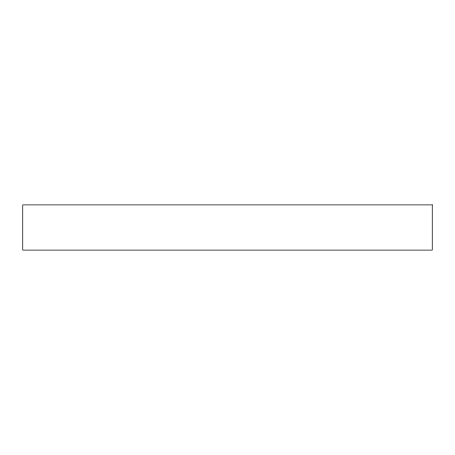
<?xml version="1.0" encoding="UTF-8"?>
<svg xmlns="http://www.w3.org/2000/svg" width="455" height="455" viewBox="0 0 455 455"><rect width="100%" height="100%" fill="white"/><g stroke="black" fill="none" stroke-linecap="round" stroke-linejoin="round"><path stroke-width="0.68" d="M432.25 204.892L22.75 204.892L22.75 250.108L432.25 250.108L432.25 204.892"/></g></svg>
